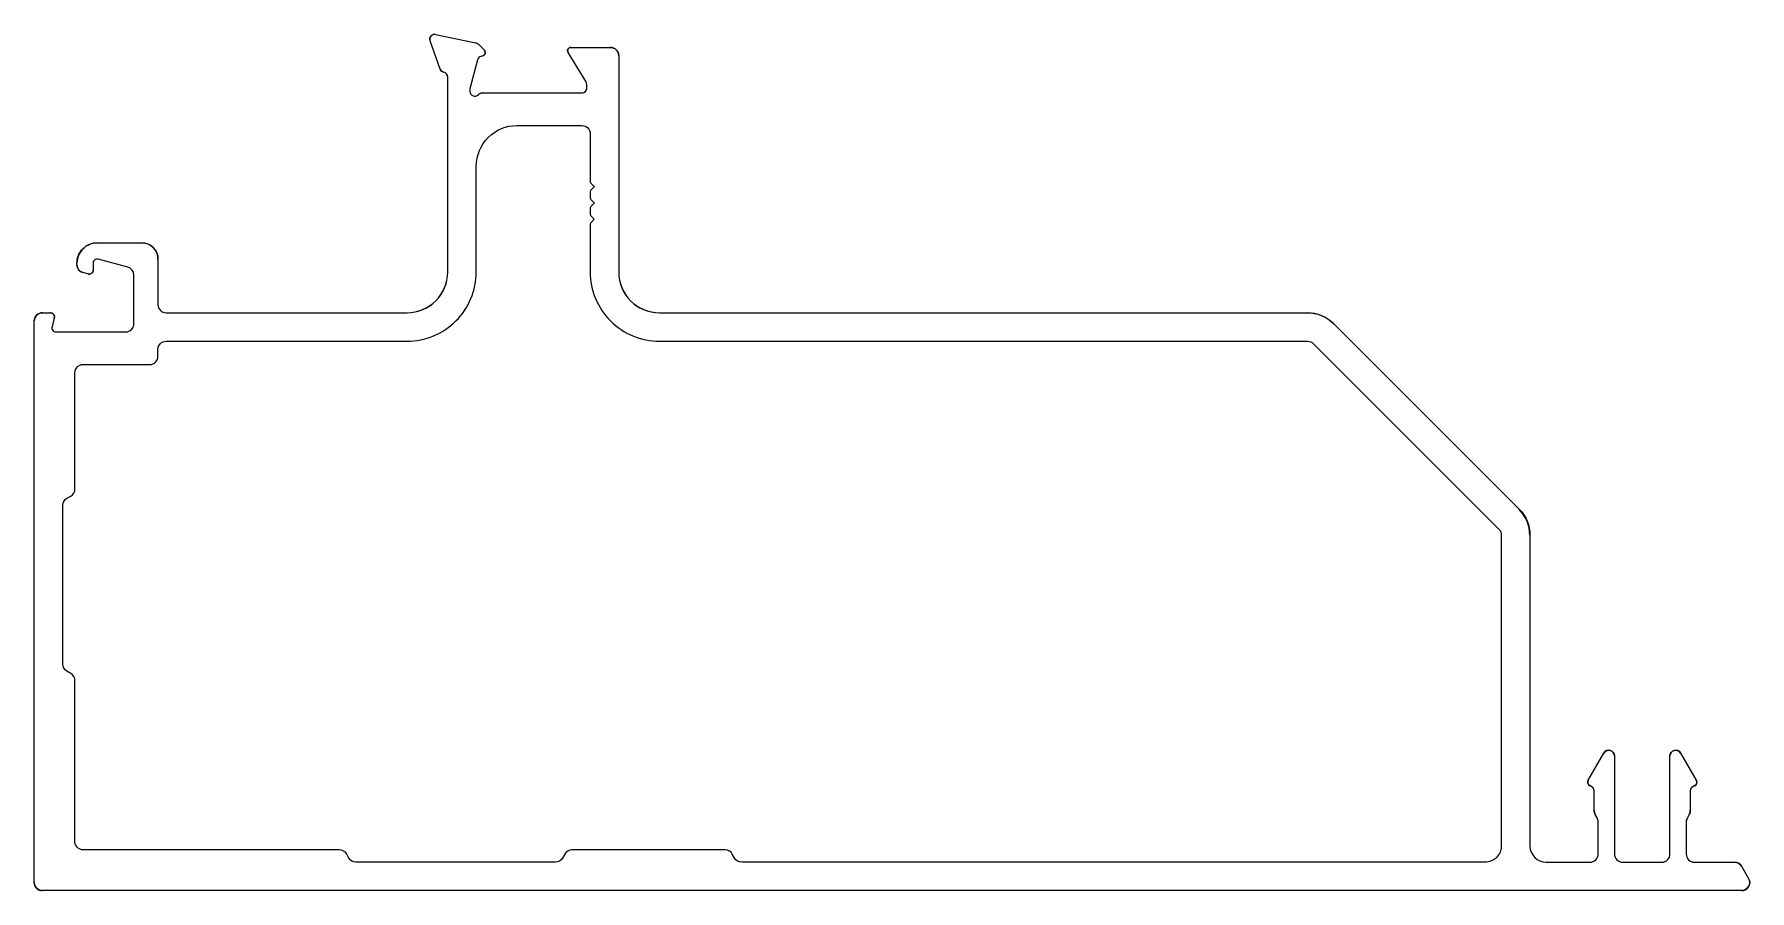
# Model space of a CAD drawing. Extents: x -45 to 61, y 11 to 64.
import ezdxf

# ---------------------------------------------------------------- set-up
doc = ezdxf.new("R2010")
doc.units = 0
doc.layers.get('0').update_dxf_attribs({"linetype": 'CONTINUOUS'})

msp = doc.modelspace()

# ---------------------------------------------------------------- linework, layer by layer
for p, q in [((-19.58, 61.79), (-20.2, 63.52)), ((-19.86, 63.92), (-17.38, 63.39)), ((-17.23, 63.31), (-16.86, 62.94)), ((-17.28, 62.36), (-17.74, 60.66)), ((-16.95, 62.6), (-17.07, 62.57)), ((-10.61, 61), (-11.72, 62.81)), ((-11.55, 63.12), (-9.11, 63.12)), ((-8.61, 62.62), (-8.61, 49.32)), ((-19.11, 49.32), (-19.11, 61.3)), ((-17.75, 60.58), (-17.75, 60.42)), ((-17, 60.32), (-10.87, 60.32)), ((-10.57, 60.62), (-10.57, 60.84)), ((-40.64, 51.12), (-37.91, 51.12)), ((-41.89, 49.77), (-41.89, 49.87)), ((-40.89, 49.87), (-40.89, 49.44)), ((-38.76, 49.62), (-40.58, 50.11)), ((-36.91, 50.12), (-36.91, 47.32)), ((-41.21, 49.2), (-41.52, 49.29)), ((-38.39, 46.14), (-38.39, 49.14)), ((-44.01, 46.82), (-43.52, 46.82)), ((-43.28, 46.5), (-43.42, 45.96)), ((-36.41, 46.82), (-21.61, 46.82)), ((-6.11, 46.82), (33.7, 46.82)), ((-44.51, 11.82), (-44.51, 46.32)), ((-43.18, 45.64), (-38.89, 45.64)), ((35.3, 46.16), (46.71, 34.75)), ((47.37, 33.15), (47.37, 14.07)), ((50.95, 18.11), (51.91, 19.77)), ((52.56, 19.6), (52.56, 13.57)), ((55.97, 13.57), (55.97, 19.6)), ((56.62, 19.77), (57.58, 18.11)), ((51.19, 17.68), (51.04, 17.77)), ((51.31, 16.24), (51.31, 17.47)), ((57.22, 17.47), (57.22, 16.24)), ((57.49, 17.77), (57.34, 17.68)), ((51.5, 15.79), (51.38, 15.99)), ((57.15, 15.99), (57.04, 15.79)), ((51.56, 13.57), (51.56, 15.54)), ((56.97, 15.54), (56.97, 13.57)), ((48.37, 13.07), (51.06, 13.07)), ((53.06, 13.07), (55.47, 13.07)), ((57.47, 13.07), (59.93, 13.07)), ((60.37, 12.82), (60.8, 12.07)), ((60.37, 11.32), (-44.01, 11.32))]:
    msp.add_line(p, q)
msp.add_lwpolyline([(33.7, 46.82, -0.198912), (35.3, 46.16), (46.71, 34.75, -0.198912), (47.37, 33.15), (47.37, 14.07, 0.414213), (48.37, 13.07), (51.06, 13.07, 0.414214), (51.56, 13.57), (51.56, 15.54, 0.131652), (51.5, 15.79), (51.38, 15.99, -0.131652), (51.31, 16.24), (51.31, 17.47, 0.267949), (51.19, 17.68), (51.04, 17.77, -0.414214), (50.95, 18.11), (51.91, 19.77, -0.767327), (52.56, 19.6), (52.56, 13.57, 0.414214), (53.06, 13.07), (55.47, 13.07, 0.414214), (55.97, 13.57), (55.97, 19.6, -0.767327), (56.62, 19.77), (57.58, 18.11, -0.414214), (57.49, 17.77), (57.34, 17.68, 0.267949), (57.22, 17.47), (57.22, 16.24, -0.131652), (57.15, 15.99), (57.04, 15.79, 0.131652), (56.97, 15.54), (56.97, 15.54), (56.97, 13.57, 0.414214), (57.47, 13.07), (59.93, 13.07, -0.267949), (60.37, 12.82), (60.8, 12.07, -0.577354), (60.37, 11.32), (-44.01, 11.32, -0.414214), (-44.51, 11.82), (-44.51, 46.32, -0.414214), (-44.01, 46.82), (-43.52, 46.82, -0.493145), (-43.28, 46.5), (-43.42, 45.96, 0.493145), (-43.18, 45.64), (-38.89, 45.64, 0.414214), (-38.39, 46.14), (-38.39, 49.14, 0.339454), (-38.76, 49.62), (-40.58, 50.11, 0.493145), (-40.89, 49.87), (-40.89, 49.44, -0.493145), (-41.21, 49.2), (-41.52, 49.29, -0.339454), (-41.89, 49.77), (-41.89, 49.87, -0.414214), (-40.64, 51.12), (-37.91, 51.12, -0.414214), (-36.91, 50.12), (-36.91, 47.32, 0.414214), (-36.41, 46.82), (-36.41, 46.82), (-21.61, 46.82, 0.414214), (-19.11, 49.32), (-19.11, 61.3, 0.359508), (-19.35, 61.59, -0.263725), (-19.58, 61.79), (-20.2, 63.52, -0.588475), (-19.86, 63.92), (-17.38, 63.39, -0.145425), (-17.23, 63.31), (-16.86, 62.94, -0.57735), (-16.95, 62.6), (-17.07, 62.57, 0.267949), (-17.28, 62.36), (-17.74, 60.66, 0.065543), (-17.75, 60.58), (-17.75, 60.42, 0.6885), (-17.23, 60.22, -0.213422), (-17, 60.32), (-10.87, 60.32, 0.414214), (-10.57, 60.62), (-10.57, 60.84, 0.137872), (-10.61, 61), (-11.72, 62.81, -0.585524), (-11.55, 63.12), (-9.11, 63.12, -0.414214), (-8.61, 62.62), (-8.61, 49.32, 0.414214), (-6.11, 46.82)], format="xyb", close=True)
msp.add_lwpolyline([(-10.36, 52.21), (-10.36, 49.32, 0.414214), (-6.11, 45.07), (33.71, 45.07, -0.198912), (34.06, 44.92), (45.47, 33.51, -0.198912), (45.61, 33.16), (45.61, 14.07, -0.414214), (44.61, 13.07), (-1.05, 13.07, -0.267949), (-1.49, 13.32), (-1.63, 13.57, 0.267949), (-2.06, 13.82), (-11.49, 13.82, 0.267949), (-11.92, 13.57), (-12.06, 13.32, -0.267949), (-12.5, 13.07), (-24.75, 13.07, -0.267949), (-25.18, 13.32), (-25.32, 13.57, 0.267949), (-25.76, 13.82), (-41.51, 13.82, -0.414214), (-42.01, 14.32), (-42.01, 24.22, 0.267949), (-42.26, 24.65), (-42.51, 24.8, -0.267949), (-42.76, 25.23), (-42.76, 34.98, -0.267949), (-42.51, 35.42), (-42.26, 35.56, 0.267949), (-42.01, 35.99), (-42.01, 43.14, -0.414214), (-41.51, 43.64), (-37.41, 43.64, 0.414214), (-36.91, 44.14), (-36.91, 44.57, -0.414214), (-36.41, 45.07), (-21.61, 45.07, 0.414214), (-17.36, 49.32), (-17.36, 55.82), (-17.36, 55.82, -0.414214), (-14.86, 58.32), (-10.86, 58.32, -0.414214), (-10.36, 57.82), (-10.36, 54.92), (-10.36, 54.92), (-10.36, 54.92, 0.198912), (-10.29, 54.74), (-10.12, 54.57, -0.414214), (-10.12, 54.56), (-10.29, 54.39, 0.198912), (-10.36, 54.21), (-10.36, 53.92, 0.198912), (-10.29, 53.74), (-10.12, 53.57, -0.414214), (-10.12, 53.56), (-10.29, 53.39, 0.198912), (-10.36, 53.21), (-10.36, 52.92, 0.198912), (-10.29, 52.74), (-10.12, 52.57, -0.414214), (-10.12, 52.56), (-10.29, 52.39, 0.198912), (-10.36, 52.21)], format="xyb")
for centre, radius, start, end in [((-19.92, 63.62), 0.3, 78, 199.9031), ((-17.45, 63.1), 0.3, 44.9031, 78), ((-16.99, 62.28), 0.3, 104.9031, 164.9031), ((-17.01, 62.8), 0.2, 284.9031, 44.9031), ((-11.55, 62.92), 0.2, 90, 211.4), ((-9.11, 62.62), 0.5, 0, 90), ((-19.29, 61.89), 0.3, 199.9031, 258.9988), ((-19.41, 61.3), 0.3, 359.9031, 78.9988), ((-17.45, 60.58), 0.3, 164.9031, 179.9031), ((-17.45, 60.42), 0.3, 179.9031, 318.0927), ((-17, 60.02), 0.3, 89.9031, 138.0927), ((-10.87, 60.62), 0.3, 270, 0), ((-10.87, 60.84), 0.3, 0, 31.4), ((-40.64, 49.87), 1.25, 90, 180), ((-37.91, 50.12), 1, 360, 90), ((-41.39, 49.77), 0.5, 180, 255), ((-40.64, 49.87), 0.25, 75, 180), ((-38.89, 49.14), 0.5, 0, 75), ((-41.14, 49.44), 0.25, 255, 360), ((-21.61, 49.32), 2.5, 270, 360), ((-6.11, 49.32), 2.5, 180, 270), ((-44.01, 46.32), 0.5, 90, 180), ((-43.52, 46.57), 0.25, 345, 90), ((-36.41, 47.32), 0.5, 180, 270), ((33.7, 44.56), 2.25, 45, 90), ((-43.18, 45.89), 0.25, 165, 270), ((-38.89, 46.14), 0.5, 270, 360), ((45.11, 33.15), 2.25, 360, 45), ((52.21, 19.6), 0.35, 360, 150), ((56.32, 19.6), 0.35, 30, 180), ((51.17, 17.98), 0.25, 150, 240), ((57.37, 17.98), 0.25, 300, 30), ((51.06, 17.47), 0.25, 360, 60), ((57.47, 17.47), 0.25, 120, 180), ((51.81, 16.24), 0.5, 180, 210), ((56.72, 16.24), 0.5, 330, 0), ((51.06, 15.54), 0.5, 360, 30), ((57.47, 15.54), 0.5, 150, 180), ((48.37, 14.07), 1, 180, 270), ((51.06, 13.57), 0.5, 270, 0), ((53.06, 13.57), 0.5, 180, 270), ((55.47, 13.57), 0.5, 270, 0), ((57.47, 13.57), 0.5, 180, 270), ((59.93, 12.57), 0.5, 30, 90), ((-44.01, 11.82), 0.5, 180, 270), ((60.37, 11.82), 0.5, 269.9996, 30.0002)]:
    msp.add_arc(centre, radius, start, end)

doc.saveas('drawing.dxf')
